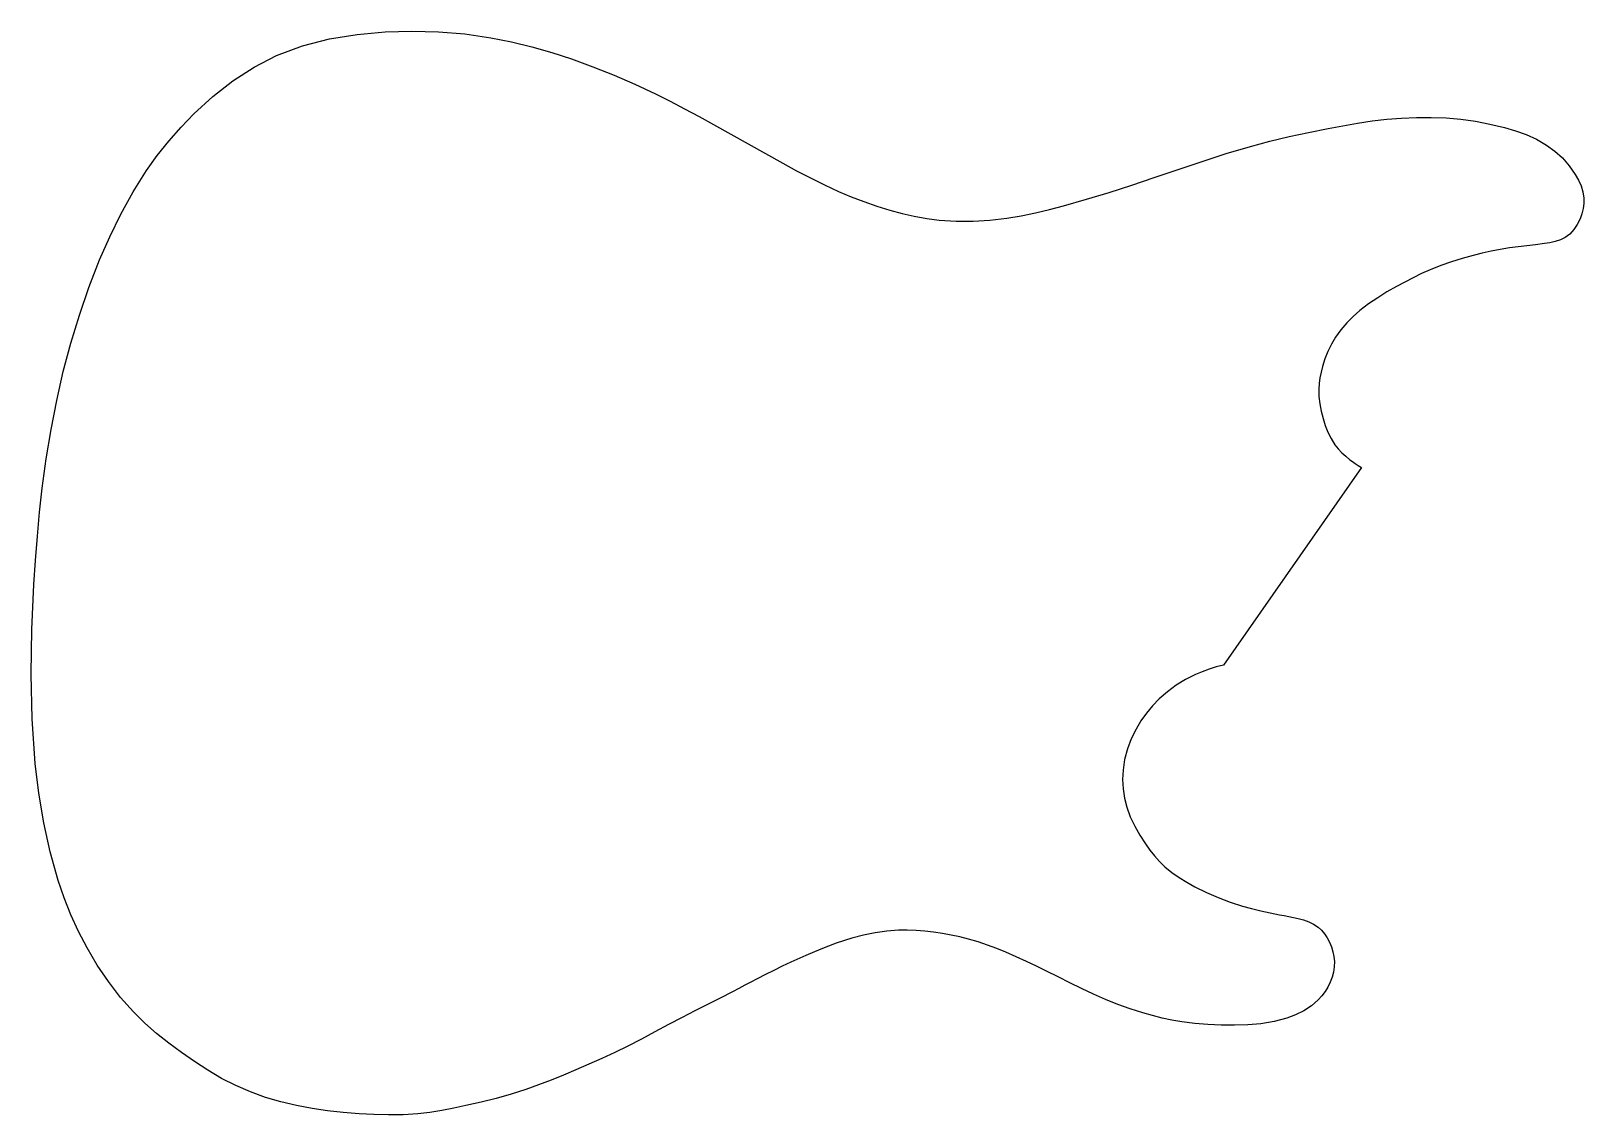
# Model space of a CAD drawing. Header units: metres. Extents: x 0 to 451, y 0 to 315.
import ezdxf

# ---------------------------------------------------------------- set-up
doc = ezdxf.new("R2010")
doc.units = ezdxf.units.M

msp = doc.modelspace()

# ---------------------------------------------------------------- linework, layer by layer
at = {"layer": 'BODY_OUTLINE'}
msp.add_lwpolyline([(346.01, 130.58), (343.93, 130), (341.89, 129.35), (339.87, 128.62), (337.89, 127.8), (335.05, 126.38), (332.33, 124.71), (329.76, 122.83), (327.36, 120.73), (325.44, 118.74), (323.68, 116.62), (322.09, 114.36), (320.67, 111.99), (319.29, 109.16), (318.18, 106.21), (317.37, 103.17), (316.9, 100.06), (316.78, 97.36), (316.92, 94.65), (317.33, 91.98), (317.99, 89.36), (319, 86.54), (320.28, 83.82), (321.77, 81.2), (323.43, 78.66), (324.71, 76.89), (326.06, 75.18), (327.51, 73.56), (329.05, 72.05), (331.06, 70.38), (333.21, 68.88), (335.45, 67.51), (337.76, 66.24), (341.12, 64.59), (344.53, 63.11), (348.01, 61.78), (351.55, 60.62), (354.2, 59.87), (356.87, 59.2), (359.56, 58.61), (362.26, 58.09), (363.62, 57.84), (364.99, 57.6), (366.35, 57.33), (367.72, 57.02), (369.28, 56.6), (370.79, 56.06), (372.22, 55.37), (373.53, 54.5), (374.53, 53.58), (375.41, 52.53), (376.17, 51.37), (376.82, 50.14), (377.39, 48.78), (377.83, 47.38), (378.12, 45.95), (378.25, 44.5), (378.19, 42.97), (377.96, 41.45), (377.56, 39.95), (377.01, 38.51), (376.33, 37.11), (375.51, 35.78), (374.58, 34.54), (373.54, 33.39), (371.56, 31.67), (369.35, 30.23), (366.97, 29.04), (364.47, 28.09), (360.73, 27.09), (356.92, 26.47), (353.08, 26.15), (349.23, 26.03), (345.36, 26.05), (341.53, 26.21), (337.72, 26.53), (333.93, 27.03), (331.09, 27.53), (328.26, 28.13), (325.45, 28.82), (322.66, 29.61), (319, 30.78), (315.39, 32.08), (311.83, 33.51), (308.32, 35.05), (304.89, 36.67), (301.49, 38.35), (298.11, 40.06), (294.72, 41.76), (291.8, 43.18), (288.86, 44.57), (285.91, 45.91), (282.92, 47.2), (280.26, 48.28), (277.56, 49.29), (274.84, 50.22), (272.08, 51.03), (269.57, 51.66), (267.04, 52.19), (264.49, 52.64), (261.92, 53.02), (259.39, 53.32), (256.85, 53.54), (254.3, 53.65), (251.76, 53.64), (248.34, 53.38), (244.94, 52.89), (241.57, 52.18), (238.24, 51.3), (233.69, 49.83), (229.22, 48.14), (224.83, 46.27), (220.48, 44.3), (218.01, 43.13), (215.55, 41.94), (213.11, 40.73), (210.68, 39.49), (208.91, 38.56), (207.14, 37.62), (205.38, 36.68), (203.61, 35.75), (199.95, 33.87), (196.28, 32.02), (192.6, 30.17), (188.94, 28.29), (184.99, 26.2), (181.06, 24.09), (177.12, 21.99), (173.14, 19.95), (169.42, 18.14), (165.67, 16.41), (161.89, 14.73), (158.08, 13.09), (154.5, 11.57), (150.9, 10.11), (147.28, 8.71), (143.62, 7.41), (139.33, 6.04), (134.99, 4.82), (130.61, 3.71), (126.21, 2.7), (122.73, 1.96), (119.25, 1.3), (115.75, 0.75), (112.24, 0.34), (107.99, 0.06), (103.72, 0), (99.45, 0.11), (95.18, 0.34), (90.61, 0.7), (86.06, 1.2), (81.54, 1.85), (77.04, 2.7), (72.52, 3.78), (68.06, 5.09), (63.69, 6.66), (59.44, 8.5), (55.3, 10.62), (51.3, 12.96), (47.42, 15.48), (43.66, 18.11), (39.99, 20.83), (36.45, 23.67), (33.03, 26.67), (29.75, 29.89), (25.99, 34.13), (22.47, 38.69), (19.22, 43.5), (16.27, 48.48), (13.8, 53.25), (11.59, 58.11), (9.64, 63.05), (7.91, 68.06), (5.53, 76.36), (3.66, 84.81), (2.23, 93.36), (1.2, 101.96), (0.28, 114.93), (0, 127.92), (0.23, 140.92), (0.85, 153.91), (1.3, 160.92), (1.84, 167.93), (2.49, 174.93), (3.27, 181.92), (4.42, 190.43), (5.81, 198.92), (7.45, 207.35), (9.36, 215.73), (11.54, 223.97), (14.02, 232.12), (16.8, 240.17), (19.9, 248.12), (22.83, 254.85), (26.05, 261.45), (29.6, 267.86), (33.51, 274.05), (36.63, 278.42), (39.97, 282.64), (43.52, 286.69), (47.28, 290.57), (52.73, 295.55), (58.55, 300.1), (64.72, 304.09), (71.23, 307.43), (78.78, 310.26), (86.63, 312.28), (94.67, 313.59), (102.8, 314.32), (110.52, 314.56), (118.22, 314.36), (125.87, 313.73), (133.46, 312.64), (139.4, 311.46), (145.28, 310.02), (151.11, 308.35), (156.87, 306.47), (163.07, 304.22), (169.19, 301.77), (175.22, 299.13), (181.18, 296.32), (185.45, 294.19), (189.68, 291.99), (193.88, 289.73), (198.06, 287.44), (203.09, 284.63), (208.12, 281.81), (213.15, 278.99), (218.2, 276.2), (222.18, 274.04), (226.19, 271.94), (230.24, 269.93), (234.34, 268.04), (237.99, 266.49), (241.69, 265.07), (245.43, 263.77), (249.22, 262.6), (252.76, 261.65), (256.33, 260.83), (259.93, 260.18), (263.56, 259.7), (268.45, 259.36), (273.36, 259.36), (278.27, 259.66), (283.15, 260.24), (287.32, 260.95), (291.46, 261.81), (295.57, 262.79), (299.66, 263.87), (306.29, 265.74), (312.88, 267.75), (319.43, 269.85), (325.97, 272.03), (332.93, 274.4), (339.89, 276.75), (346.87, 279.01), (353.91, 281.09), (359.49, 282.57), (365.1, 283.92), (370.75, 285.16), (376.41, 286.3), (380.65, 287.1), (384.91, 287.83), (389.18, 288.47), (393.46, 288.97), (397.75, 289.32), (402.04, 289.51), (406.34, 289.52), (410.63, 289.34), (414.9, 288.96), (419.15, 288.38), (423.37, 287.58), (427.56, 286.57), (430.76, 285.63), (433.9, 284.5), (436.92, 283.14), (439.79, 281.49), (442.19, 279.73), (444.41, 277.72), (446.4, 275.46), (448.13, 272.97), (449.06, 271.33), (449.82, 269.62), (450.37, 267.86), (450.65, 266.06), (450.66, 264.55), (450.46, 263.03), (450.08, 261.53), (449.53, 260.05), (448.73, 258.43), (447.74, 256.94), (446.55, 255.64), (445.19, 254.6), (443.81, 253.93), (442.33, 253.45), (440.78, 253.12), (439.2, 252.88), (436.62, 252.55), (434.07, 252.26), (431.55, 251.96), (429.03, 251.63), (426.39, 251.2), (423.75, 250.69), (421.12, 250.11), (418.5, 249.45), (415.33, 248.58), (412.19, 247.6), (409.1, 246.5), (406.06, 245.28), (403.56, 244.16), (401.1, 242.96), (398.67, 241.7), (396.26, 240.39), (393.5, 238.83), (390.8, 237.18), (388.17, 235.42), (385.66, 233.5), (383.68, 231.75), (381.82, 229.87), (380.11, 227.85), (378.59, 225.7), (377.4, 223.69), (376.37, 221.59), (375.5, 219.42), (374.78, 217.18), (374.36, 215.57), (374.02, 213.94), (373.8, 212.3), (373.69, 210.65), (373.74, 208.51), (373.99, 206.37), (374.41, 204.24), (374.96, 202.13), (375.6, 200.12), (376.37, 198.15), (377.29, 196.28), (378.41, 194.52), (379.36, 193.31), (380.4, 192.19), (381.53, 191.14), (382.71, 190.17), (383.47, 189.6), (384.26, 189.05), (385.12, 188.47), (386.07, 187.86)], close=True, dxfattribs=at)

doc.saveas('drawing.dxf')
